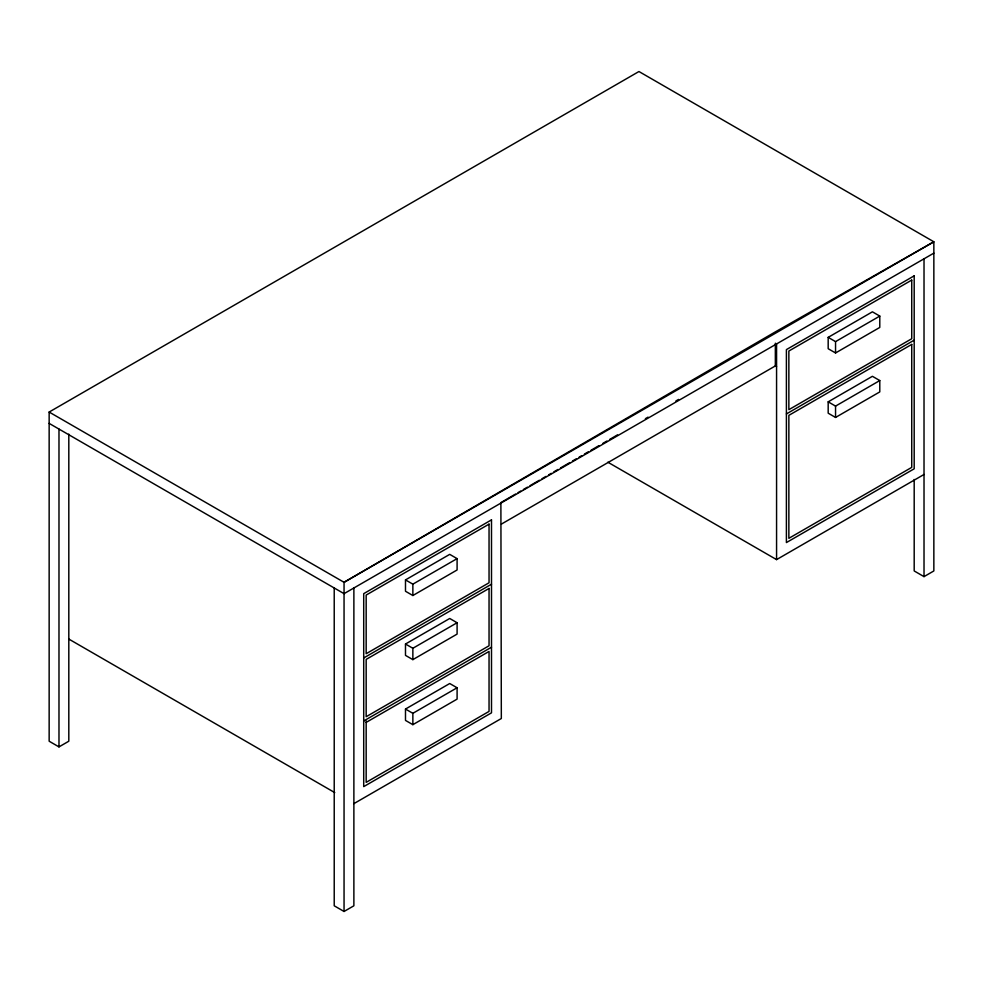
<?xml version="1.0" encoding="UTF-8"?>
<svg xmlns="http://www.w3.org/2000/svg" width="983" height="983" viewBox="0 0 983 983"><rect width="100%" height="100%" fill="white"/><g stroke="black" fill="none" stroke-linecap="round" stroke-linejoin="round"><path stroke-width="1.47" d="M515.473 494.117L500.888 502.596L501.33 718.512L353.88 803.639M518.115 492.581L520.769 491.045M523.423 489.497L527.404 487.199M530.058 485.651L539.335 480.269M541.989 478.721L545.958 476.411M548.612 474.875L551.266 473.339M553.921 471.791L557.902 469.481M560.543 467.945L569.833 462.563M572.487 461.015L576.456 458.705M579.11 457.169L581.764 455.633M584.418 454.085L588.387 451.775M591.041 450.239L599.003 445.618M602.972 443.308L606.953 440.998M609.607 439.462L617.557 434.842M645.401 418.672L648.055 417.136M675.899 400.966L678.553 399.43M68.81 434.105L68.81 741.219L58.98 746.896L49.15 741.219L49.15 412.049L638.95 71.526L933.85 241.781L933.85 570.951L924.02 576.628L914.19 570.951L914.19 479.471M933.85 253.135L344.05 593.658L49.15 423.39M501.428 524.074L775.341 365.934L776.57 366.647M405.488 579.909L449.723 554.363L457.095 558.627L457.095 569.98L412.86 595.514L405.488 591.262L405.488 579.909L412.86 584.16L457.095 558.627M828.178 337.366L872.413 311.82L879.785 316.084L879.785 327.437L835.55 352.971L828.178 348.719L828.178 337.366L835.55 341.617L879.785 316.084M363.71 657.971L491.5 584.197M786.4 413.941L914.19 340.155M405.488 644.025L449.723 618.479L457.095 622.743L457.095 634.096L412.86 659.63L405.488 655.378L405.488 644.025L412.86 648.276L457.095 622.743M828.178 401.838L872.413 376.305L879.785 380.556L879.785 391.91L835.55 417.443L828.178 413.192L828.178 401.838L835.55 406.102L879.785 380.556M363.71 720.969L491.5 647.195M366.168 722.394L489.043 651.446L489.043 711.422L366.168 782.357L366.168 720.871M405.488 709.05L449.723 683.517L457.095 687.768L457.095 699.122L412.86 724.668L405.488 720.404L405.488 709.05L412.86 713.314L457.095 687.768M607.863 462.207L776.57 559.61L924.02 474.47M334.22 587.981L334.22 905.798L344.05 911.474L353.88 905.798L353.88 587.981M49.15 412.049L344.05 582.305L933.85 241.781L775.341 331.885L344.05 582.305L344.05 911.474M68.81 639.061L334.748 792.593M924.02 258.812L924.02 576.628M835.55 341.617L835.55 352.971M835.55 406.102L835.55 417.443M776.57 559.61L776.57 343.939L775.341 343.227L775.341 365.934M412.86 584.16L412.86 595.514M412.86 648.276L412.86 659.63M412.86 713.314L412.86 724.668M58.98 429.067L58.98 746.896M491.5 519.872L363.71 593.658L363.71 786.621L491.5 712.835L491.5 519.872M914.19 275.842L786.4 349.616L786.4 542.579L914.19 468.805L914.19 275.842M489.043 524.136L366.168 595.071L366.168 653.72L489.043 582.772L489.043 524.136M911.732 280.094L788.857 351.029L788.857 409.678L911.732 338.742L911.732 280.094M489.043 588.448L366.168 659.396L366.168 716.718L489.043 645.77L489.043 588.448M911.732 344.419L788.857 415.354L788.857 538.328L911.732 467.38L911.732 344.419"/></g></svg>
